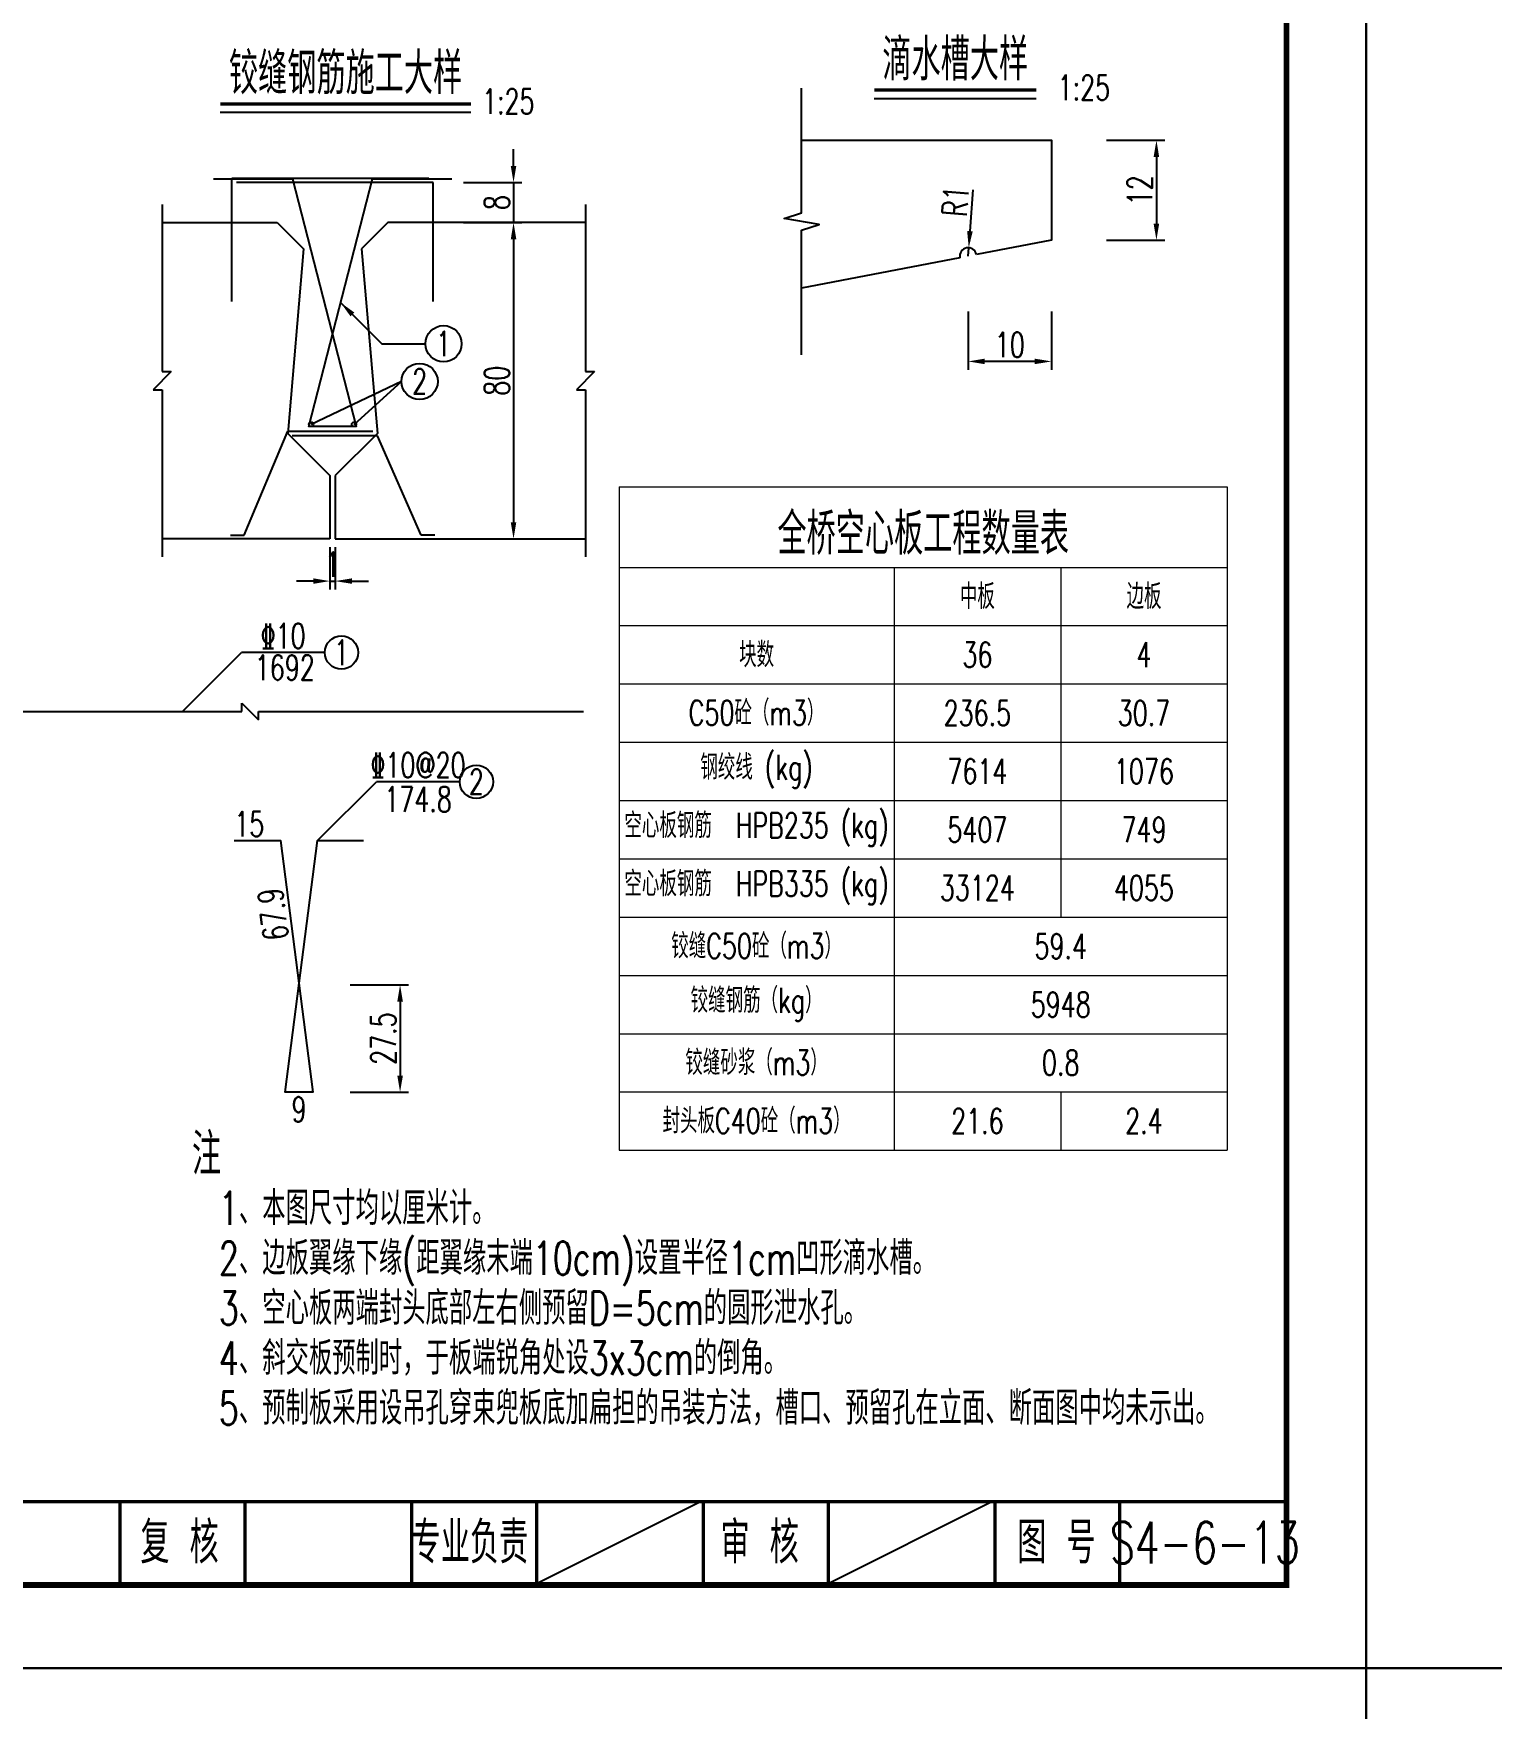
# Model space of a CAD drawing. Header units: millimetres. Extents: x -51 to 12129, y -1309 to -715.
# Drawn here: x 5249.4 to 5424.4, y -1016.5 to -815.3 of the extents above; entities that cross this region are included whole.
import ezdxf
from ezdxf.enums import TextEntityAlignment as Align

# ---------------------------------------------------------------- set-up
doc = ezdxf.new("R2010")
doc.units = ezdxf.units.MM
doc.header["$LTSCALE"] = 0.25
for name, color, linetype in [('5', 5, 'Continuous'), ('图框', 7, 'Continuous'), ('文字', 7, 'Continuous'), ('标注', 4, 'Continuous'), ('次轮廓线', 7, 'Continuous'), ('表格', 7, 'Continuous'), ('轮廓线', 1, 'Continuous'), ('钢筋', 6, 'Continuous')]:
    doc.layers.add(name, color=color, linetype=linetype)
doc.styles.get("Standard").update_dxf_attribs({"font": 'simplex1.shx', "width": 0.7, "bigfont": 'hztxt.shx'})
doc.dimstyles.get("Standard").update_dxf_attribs({"dimscale": 0, "dimtxt": 3, "dimasz": 2, "dimexe": 1, "dimexo": 1, "dimgap": 0.5, "dimtad": 1, "dimdec": 1, "dimzin": 9, "dimdsep": 46, "dimtxsty": 'Standard', "dimcen": 0.5, "dimclrd": 256, "dimclre": 256, "dimclrt": 256, "dimadec": 1, "dimazin": 2, "dimtfac": 1, "dimtdec": 1, "dimtix": 1, "dimtmove": 2, "dimatfit": 3, "dimfxl": 0, "dimtolj": 1, "dimtzin": 0, "dimlwd": -1, "dimlwe": -1, "dimarcsym": 0})
doc.dimstyles.new('比例：1：10', dxfattribs={"dimscale": 0, "dimtxt": 3, "dimasz": 2, "dimexe": 1, "dimexo": 1, "dimgap": 0.5, "dimtad": 1, "dimdec": 1, "dimzin": 9, "dimdsep": 46, "dimtxsty": 'Standard', "dimcen": 0.5, "dimclrd": 256, "dimclre": 256, "dimclrt": 256, "dimadec": 1, "dimazin": 2, "dimtfac": 1, "dimtdec": 1, "dimtix": 1, "dimtmove": 2, "dimatfit": 3, "dimfxl": 0, "dimtolj": 1, "dimtzin": 0, "dimlwd": -1, "dimlwe": -1, "dimarcsym": 0})
doc.dimstyles.new('比例：1：25', dxfattribs={"dimscale": 0, "dimtxt": 3, "dimasz": 2, "dimexe": 1, "dimexo": 1, "dimgap": 0.5, "dimtad": 1, "dimdec": 1, "dimlfac": 2.5, "dimzin": 9, "dimdsep": 46, "dimtxsty": 'Standard', "dimcen": 0.5, "dimclrd": 256, "dimclre": 256, "dimclrt": 256, "dimadec": 1, "dimazin": 2, "dimtfac": 1, "dimtdec": 1, "dimtix": 1, "dimtmove": 2, "dimatfit": 3, "dimfxl": 0, "dimtolj": 1, "dimtzin": 0, "dimlwd": -1, "dimlwe": -1, "dimarcsym": 0})

# ---------------------------------------------------------------- blocks, each defined once
blk = doc.blocks.new('*D82')
at = {"layer": 'Defpoints', "color": 0}
for p in [(5371.55, -828.16), (5371.55, -840.16), (5384.15, -840.16)]:
    blk.add_point(p, dxfattribs=at)
at = {"layer": '标注'}
for p, q in [((5378.15, -828.16), (5385.15, -828.16)), ((5384.15, -830.16), (5384.15, -838.16)), ((5378.15, -840.16), (5385.15, -840.16))]:
    blk.add_line(p, q, dxfattribs=at)
for points in [[(5383.81, -830.16), (5384.48, -830.16), (5384.15, -828.16)], [(5383.81, -838.16), (5384.48, -838.16), (5384.15, -840.16)]]:
    blk.add_solid(points, dxfattribs=at)
at = {"layer": '标注', "insert": (5382.15, -834.16), "char_height": 3, "attachment_point": 5, "rotation": 90}
blk.add_mtext('\\A1;12', dxfattribs=at)
blk = doc.blocks.new('*D83')
at = {"layer": 'Defpoints', "color": 0}
for p in [(5371.55, -840.16), (5361.55, -842.08), (5361.55, -854.71)]:
    blk.add_point(p, dxfattribs=at)
at = {"layer": '标注'}
for p, q in [((5361.55, -848.71), (5361.55, -855.71)), ((5371.55, -848.71), (5371.55, -855.71)), ((5369.55, -854.71), (5363.55, -854.71))]:
    blk.add_line(p, q, dxfattribs=at)
for points in [[(5363.55, -854.38), (5363.55, -855.04), (5361.55, -854.71)], [(5369.55, -854.38), (5369.55, -855.04), (5371.55, -854.71)]]:
    blk.add_solid(points, dxfattribs=at)
at = {"layer": '标注', "insert": (5366.55, -852.71), "char_height": 3, "attachment_point": 5}
blk.add_mtext('\\A1;10', dxfattribs=at)
blk = doc.blocks.new('*D84')
at = {"layer": 'Defpoints', "color": 0}
for p in [(5361.55, -842.08), (5361.62, -841.06)]:
    blk.add_point(p, dxfattribs=at)
at = {"layer": '标注'}
for p, q in [((5362.12, -834.12), (5361.77, -839.07)), ((5361.55, -842.08), (5361.62, -841.06))]:
    blk.add_line(p, q, dxfattribs=at)
blk.add_solid([(5361.43, -839.05), (5362.1, -839.09), (5361.62, -841.06)], dxfattribs=at)
at = {"layer": '标注', "insert": (5360.02, -835.46), "char_height": 3, "attachment_point": 5, "rotation": 85.9084}
blk.add_mtext('\\A1;R1', dxfattribs=at)
blk = doc.blocks.new('*D2221')
at = {"layer": 'Defpoints', "color": 0}
for p in [(5303.33, -838.03), (5303.33, -876.03), (5306.98, -876.03)]:
    blk.add_point(p, dxfattribs=at)
at = {"layer": '标注'}
for p, q in [((5304.33, -838.03), (5307.98, -838.03)), ((5306.98, -840.03), (5306.98, -874.03)), ((5304.33, -876.03), (5307.98, -876.03))]:
    blk.add_line(p, q, dxfattribs=at)
for points in [[(5306.65, -840.03), (5307.31, -840.03), (5306.98, -838.03)], [(5306.65, -874.03), (5307.31, -874.03), (5306.98, -876.03)]]:
    blk.add_solid(points, dxfattribs=at)
at = {"layer": '标注', "insert": (5304.98, -857.03), "char_height": 3, "attachment_point": 5, "rotation": 90}
blk.add_mtext('\\A1;80', dxfattribs=at)
blk = doc.blocks.new('*D2222')
at = {"layer": 'Defpoints', "color": 0}
for p in [(5289.68, -833.23), (5289.68, -838.03), (5306.98, -838.03)]:
    blk.add_point(p, dxfattribs=at)
at = {"layer": '标注'}
for p, q in [((5306.98, -831.23), (5306.98, -829.23)), ((5300.98, -833.23), (5307.98, -833.23)), ((5306.98, -833.23), (5306.98, -838.03)), ((5300.98, -838.03), (5307.98, -838.03)), ((5306.98, -840.03), (5306.98, -842.03))]:
    blk.add_line(p, q, dxfattribs=at)
for points in [[(5306.65, -831.23), (5307.31, -831.23), (5306.98, -833.23)], [(5306.65, -840.03), (5307.31, -840.03), (5306.98, -838.03)]]:
    blk.add_solid(points, dxfattribs=at)
at = {"layer": '标注', "insert": (5304.98, -835.63), "char_height": 3, "attachment_point": 5, "rotation": 90}
blk.add_mtext('\\A1;8', dxfattribs=at)
blk = doc.blocks.new('*D2223')
at = {"layer": 'Defpoints', "color": 0}
for p in [(5281.22, -929.58), (5281.22, -942.47), (5293.36, -942.47)]:
    blk.add_point(p, dxfattribs=at)
at = {"layer": '标注'}
for p, q in [((5287.36, -929.58), (5294.36, -929.58)), ((5293.36, -931.58), (5293.36, -940.47)), ((5287.36, -942.47), (5294.36, -942.47))]:
    blk.add_line(p, q, dxfattribs=at)
for points in [[(5293.03, -931.58), (5293.7, -931.58), (5293.36, -929.58)], [(5293.03, -940.47), (5293.7, -940.47), (5293.36, -942.47)]]:
    blk.add_solid(points, dxfattribs=at)
at = {"layer": '标注', "insert": (5291.36, -936.03), "char_height": 3, "attachment_point": 5, "rotation": 90}
blk.add_mtext('\\A1;27.5', dxfattribs=at)
blk = doc.blocks.new('*D2224')
at = {"layer": 'Defpoints', "color": 0}
for p in [(5284.94, -876.03), (5285.58, -876.03), (5285.58, -881.09)]:
    blk.add_point(p, dxfattribs=at)
at = {"layer": '标注'}
for p, q in [((5284.94, -877.03), (5284.94, -882.09)), ((5285.58, -877.03), (5285.58, -882.09)), ((5282.94, -881.09), (5280.94, -881.09)), ((5284.94, -881.09), (5285.58, -881.09)), ((5287.58, -881.09), (5289.58, -881.09))]:
    blk.add_line(p, q, dxfattribs=at)
for points in [[(5282.94, -880.76), (5282.94, -881.42), (5284.94, -881.09)], [(5287.58, -880.76), (5287.58, -881.42), (5285.58, -881.09)]]:
    blk.add_solid(points, dxfattribs=at)
at = {"layer": '标注', "insert": (5285.26, -879.09), "char_height": 3, "attachment_point": 5}
blk.add_mtext('\\A1;1', dxfattribs=at)
blk = doc.blocks.new('*T2225')
at = {"layer": 'Defpoints', "color": 8, "lineweight": 0}
for p, q in [((0, 0), (33, 0)), ((0, 0), (0, -9.67)), ((33, 0), (53, 0)), ((53, 0), (73, 0)), ((73, 0), (73, -9.67))]:
    blk.add_line(p, q, dxfattribs=at)
at = {"layer": '表格', "color": 1, "lineweight": 0}
for p, q in [((0, -9.67), (33, -9.67)), ((0, -9.67), (0, -16.67)), ((33, -9.67), (53, -9.67)), ((53, -9.67), (73, -9.67)), ((73, -9.67), (73, -16.67)), ((0, -16.67), (0, -23.67)), ((73, -16.67), (73, -23.67)), ((0, -23.67), (0, -30.67)), ((73, -23.67), (73, -30.67)), ((0, -30.67), (0, -37.67)), ((73, -30.67), (73, -37.67)), ((0, -37.67), (0, -44.67)), ((73, -37.67), (73, -44.67)), ((0, -44.67), (0, -51.67)), ((73, -44.67), (73, -51.67)), ((0, -51.67), (0, -58.67)), ((73, -51.67), (73, -58.67)), ((0, -58.67), (0, -65.67)), ((73, -58.67), (73, -65.67)), ((0, -65.67), (0, -72.67)), ((73, -65.67), (73, -72.67)), ((0, -72.67), (0, -79.67)), ((73, -72.67), (73, -79.67)), ((0, -79.67), (33, -79.67)), ((33, -79.67), (53, -79.67)), ((53, -79.67), (73, -79.67))]:
    blk.add_line(p, q, dxfattribs=at)
at = {"layer": '表格', "color": 2, "lineweight": 0}
for p, q in [((33, -9.67), (33, -16.67)), ((53, -9.67), (53, -16.67)), ((33, -16.67), (33, -23.67)), ((53, -16.67), (53, -23.67)), ((0, -23.67), (33, -23.67)), ((33, -23.67), (53, -23.67)), ((33, -23.67), (33, -30.67)), ((53, -23.67), (73, -23.67)), ((53, -23.67), (53, -30.67)), ((0, -30.67), (33, -30.67)), ((33, -30.67), (53, -30.67)), ((33, -30.67), (33, -37.67)), ((53, -30.67), (73, -30.67)), ((53, -30.67), (53, -37.67)), ((0, -37.67), (33, -37.67)), ((33, -37.67), (53, -37.67)), ((33, -37.67), (33, -44.67)), ((53, -37.67), (73, -37.67)), ((53, -37.67), (53, -44.67)), ((0, -44.67), (33, -44.67)), ((33, -44.67), (53, -44.67)), ((33, -44.67), (33, -51.67)), ((53, -44.67), (73, -44.67)), ((53, -44.67), (53, -51.67)), ((0, -51.67), (33, -51.67)), ((33, -51.67), (53, -51.67)), ((33, -51.67), (33, -58.67)), ((53, -51.67), (73, -51.67)), ((0, -58.67), (33, -58.67)), ((33, -58.67), (53, -58.67)), ((33, -58.67), (33, -65.67)), ((53, -58.67), (73, -58.67)), ((0, -65.67), (33, -65.67)), ((33, -65.67), (53, -65.67)), ((33, -65.67), (33, -72.67)), ((53, -65.67), (73, -65.67)), ((0, -72.67), (33, -72.67)), ((33, -72.67), (53, -72.67)), ((33, -72.67), (33, -79.67)), ((53, -72.67), (73, -72.67)), ((53, -72.67), (53, -79.67))]:
    blk.add_line(p, q, dxfattribs=at)
at = {"layer": '表格', "lineweight": 0}
for p, q in [((0, -16.67), (33, -16.67)), ((33, -16.67), (53, -16.67)), ((53, -16.67), (73, -16.67))]:
    blk.add_line(p, q, dxfattribs=at)
at = {"layer": '表格', "color": 1, "insert": (36.5, -8.17), "char_height": 5, "width": 70, "attachment_point": 8}
blk.add_mtext('全桥空心板工程数量表', dxfattribs=at)
at = {"layer": '表格', "char_height": 3, "attachment_point": 5}
for s, insert, width in [('中板', (43, -13.17), 17), ('边板', (63, -13.17), 17), ('块数', (16.5, -20.17), 30)]:
    blk.add_mtext(s, dxfattribs=dict(at, insert=insert, width=width))
at = {"layer": '表格', "color": 0, "char_height": 3, "attachment_point": 5}
for s, insert, width in [('36', (43, -20.17), 17), ('4', (63, -20.17), 17), ('C50砼（m3）', (16.5, -27.17), 30), ('236.5', (43, -27.17), 17), ('30.7', (63, -27.17), 17), ('钢绞线 (kg)', (16.5, -34.17), 30), ('7614', (43, -34.17), 17), ('1076', (63, -34.17), 17), ('空心板钢筋  HPB235 (kg)', (16.5, -41.17), 30), ('5407', (43, -41.17), 17), ('749', (63, -41.17), 17), ('空心板钢筋  HPB335 (kg)', (16.5, -48.17), 30), ('33124', (43, -48.17), 17), ('4055', (63, -48.17), 17), ('铰缝C50砼（m3）', (16.5, -55.17), 30), ('59.4', (53, -55.17), 37), ('铰缝钢筋（kg）', (16.5, -62.17), 30), ('5948', (53, -62.17), 37), ('铰缝砂浆（m3）', (16.5, -69.17), 30), ('0.8', (53, -69.17), 37), ('封头板C40砼（m3）', (16.5, -76.17), 30), ('21.6', (43, -76.17), 17), ('2.4', (63, -76.17), 17)]:
    blk.add_mtext(s, dxfattribs=dict(at, insert=insert, width=width))
blk = doc.blocks.new('123')
at = {"layer": '图框', "color": 2}
blk.add_lwpolyline([(369.33, -1011.65), (369.33, -714.65), (-50.67, -714.65), (-50.67, -1011.65)], close=True, dxfattribs=at)

msp = doc.modelspace()

# ---------------------------------------------------------------- linework, layer by layer
for p, q in [((5309.33091, -1001.65472), (5329.33091, -991.65472)), ((5344.33091, -1001.65472), (5364.33091, -991.65472))]:
    msp.add_line(p, q)
for points, const_width in [([(5399.75412, -724.65472), (5019.75412, -724.65472), (5019.75412, -1001.65472), (5399.75412, -1001.65472), (5399.75412, -724.65472)], 0.7), ([(5019.75412, -991.65472), (5399.75412, -991.65472)], 0.4), ([(5294.75412, -1001.65472), (5294.75412, -991.65472)], 0.4), ([(5309.75412, -1001.65472), (5309.75412, -991.65472)], 0.4), ([(5329.75412, -1001.65472), (5329.75412, -991.65472)], 0.4), ([(5344.75412, -1001.65472), (5344.75412, -991.65472)], 0.4), ([(5364.75412, -1001.65472), (5364.75412, -991.65472)], 0.4), ([(5379.75412, -1001.65472), (5379.75412, -991.65472)], 0.4)]:
    msp.add_lwpolyline(points, dxfattribs=dict(const_width=const_width))
at = {"ltscale": 2}
msp.add_lwpolyline([(5341.55019, -853.90216), (5341.55019, -838.95217), (5343.65019, -838.25217), (5339.45019, -837.55217), (5341.55019, -836.85217), (5341.55019, -821.90216)], dxfattribs=at)
at = {"layer": '5'}
msp.add_line((5293.53719, -857.11619), (5293.53719, -857.11619), dxfattribs=at)
at = {"layer": '图框', "const_width": 0.4}
for points in [[(5259.75412, -1001.65472), (5259.75412, -991.65472)], [(5274.75412, -1001.65472), (5274.75412, -991.65472)], [(5294.75412, -1001.65472), (5294.75412, -991.65472)]]:
    msp.add_lwpolyline(points, dxfattribs=at)
at = {"layer": '文字'}
for p, q in [((5350.27387, -823.13111), (5369.72269, -823.13111)), ((5271.77823, -824.78428), (5301.86484, -824.78428))]:
    msp.add_line(p, q, dxfattribs=at)
at = {"layer": '文字', "const_width": 0.4}
for points in [[(5350.27387, -822.13111), (5369.72269, -822.13111)], [(5271.77823, -823.78428), (5301.86484, -823.78428)]]:
    msp.add_lwpolyline(points, dxfattribs=at)
at = {"layer": '标注'}
for p, q in [((5267.25683, -896.74206), (5274.3279, -889.67099)), ((5284.3279, -889.67099), (5274.3279, -889.67099)), ((5274.38352, -896.74206), (5274.38352, -895.74206)), ((5274.38352, -895.74206), (5276.38352, -897.74206)), ((5274.38352, -896.74206), (5274.38352, -896.74206)), ((5276.38352, -897.74206), (5276.38352, -896.74206)), ((5276.38352, -896.74206), (5276.38352, -896.74206)), ((5283.44545, -912.26234), (5290.51653, -905.19126)), ((5300.51653, -905.19128), (5290.51653, -905.19126))]:
    msp.add_line(p, q, dxfattribs=at)
msp.add_lwpolyline([(5287.83719, -862.27334), (5293.53719, -857.11619), (5282.68004, -862.27332)], dxfattribs=at)
for centre, radius in [((5298.58028, -852.58426), 2.17143), ((5295.70862, -857.11619), 2.17143), ((5286.3279, -889.67099), 2), ((5302.51653, -905.19128), 2)]:
    msp.add_circle(centre, radius, dxfattribs=at)
at = {"layer": '次轮廓线'}
for p, q in [((5264.79742, -835.85428), (5264.79735, -855.93999)), ((5315.60527, -835.85428), (5315.6052, -855.93999)), ((5265.88306, -855.93999), (5263.7116, -858.11142)), ((5264.79735, -855.93999), (5265.88306, -855.93999)), ((5316.69091, -855.93999), (5314.51945, -858.11142)), ((5315.6052, -855.93999), (5316.69091, -855.93999)), ((5263.7116, -858.11142), (5264.79732, -858.11142)), ((5264.79732, -858.11142), (5264.79742, -878.19713)), ((5314.51945, -858.11142), (5315.60517, -858.11142)), ((5315.60517, -858.11142), (5315.60527, -878.19714))]:
    msp.add_line(p, q, dxfattribs=at)
at = {"layer": '轮廓线'}
for p, q in [((5264.79741, -838.02571), (5278.60862, -838.02571)), ((5278.60862, -838.02571), (5281.77527, -841.19238)), ((5291.90862, -838.02571), (5288.74196, -841.19238)), ((5315.60526, -838.02571), (5291.90862, -838.02571)), ((5281.77527, -841.19238), (5279.87527, -863.35904)), ((5288.74196, -841.19238), (5290.64196, -863.35904)), ((5279.87527, -863.35904), (5284.94193, -868.4257)), ((5290.64196, -863.35904), (5285.5753, -868.4257)), ((5284.94193, -868.4257), (5284.94193, -876.0257)), ((5285.5753, -868.4257), (5285.5753, -876.02571)), ((5284.94193, -876.0257), (5264.79728, -876.0257)), ((5285.5753, -876.02571), (5315.60513, -876.02571))]:
    msp.add_line(p, q, dxfattribs=at)
for points in [[(5341.55019, -828.15965), (5371.55019, -828.15964), (5371.55019, -840.15963), (5362.55019, -841.88764)], [(5360.55016, -842.27164), (5341.55019, -845.91964)]]:
    msp.add_lwpolyline(points, dxfattribs=at)
msp.add_arc((5361.55019, -842.07964), 1.01827, 10.8685988, 190.8684525, dxfattribs=at)
at = {"layer": '钢筋'}
for p, q in [((5273.18004, -838.02571), (5273.18004, -832.68759)), ((5273.18004, -832.68759), (5296.79433, -832.68761)), ((5297.33719, -833.23046), (5273.7229, -833.23046)), ((5297.33719, -838.02571), (5297.33719, -833.23046)), ((5273.18004, -847.52571), (5273.18004, -838.02571)), ((5297.33719, -847.52571), (5297.33719, -838.02571)), ((5274.62764, -875.59143), (5279.87527, -863.08761)), ((5279.87527, -863.08761), (5290.0991, -863.08761)), ((5290.64196, -863.63047), (5280.41813, -863.63047)), ((5295.88959, -875.59142), (5290.64196, -863.63047)), ((5272.99907, -875.59141), (5274.62764, -875.59143)), ((5297.51816, -875.59142), (5295.88959, -875.59142))]:
    msp.add_line(p, q, dxfattribs=at)
for points in [[(5270.95434, -832.77809), (5280.45434, -832.77809), (5288.10862, -862.54476), (5282.40862, -862.54474), (5290.06289, -832.77809), (5299.56289, -832.77809)], [(5241.88352, -896.74206), (5274.38352, -896.74206)], [(5276.38352, -896.74206), (5315.38352, -896.74206)], [(5273.46651, -912.26233), (5278.99282, -912.26234), (5282.87703, -942.47286), (5279.56124, -942.47286), (5283.44545, -912.26234), (5288.97176, -912.26233)]]:
    msp.add_lwpolyline(points, dxfattribs=at)
for centre in [(5282.68004, -862.27332), (5287.83719, -862.27334)]:
    msp.add_circle(centre, 0.27143, dxfattribs=at)

# ---------------------------------------------------------------- block references
msp.add_blockref('*T2225', (5319.65626, -869.77))
at = {"layer": '标注'}
for p in [(5040, 0), (5460, 0), (5040, -297), (5460, -297)]:
    msp.add_blockref('123', p, dxfattribs=at)

# ---------------------------------------------------------------- texts
at = {"width": 0.7}
for s, height, p in [('注', 5, (5268.38377, -952.39834)), ('1、本图尺寸均以厘米计。', 4, (5271.61901, -958.39834)), ('2、边板翼缘下缘(距翼缘末端10cm)设置半径1cm凹形滴水槽。', 4, (5271.61901, -964.39834)), ('3、空心板两端封头底部左右侧预留D=5cm的圆形泄水孔。', 4, (5271.61901, -970.39834)), ('4、斜交板预制时，于板端锐角处设3x3cm的倒角。', 4, (5271.61901, -976.39834)), ('5、预制板采用设吊孔穿束兜板底加扁担的吊装方法，槽口、预留孔在立面、断面图中均未示出。', 4, (5271.61901, -982.39834))]:
    msp.add_text(s, height=height, dxfattribs=at).set_placement(p)
for s, p in [('专业负责', (5301.74435, -996.56013)), ('审 核', (5336.51815, -996.56013)), ('图 号', (5372.13732, -996.56013)), ('S4-6-13', (5389.95697, -996.56014))]:
    msp.add_text(s, height=5, dxfattribs=at).set_placement(p, align=Align.MIDDLE_CENTER)
at = {"layer": '5', "color": 0, "width": 0.7}
for s, p in [('1', (5298.58028, -852.58426)), ('2', (5295.70862, -857.11619)), ('1', (5286.3279, -889.67099)), ('2', (5302.51653, -905.19128))]:
    msp.add_text(s, height=3, dxfattribs=at).set_placement(p, align=Align.MIDDLE)
for s, p in [('%%13210', (5279.3279, -889.17099)), ('1692', (5279.52424, -892.9807)), ('%%13210@20', (5295.51653, -904.69127)), ('174.8', (5295.51653, -908.79138)), ('9', (5281.21913, -946.0448))]:
    msp.add_text(s, height=3, dxfattribs=at).set_placement(p, align=Align.CENTER)
msp.add_text('15', height=3, dxfattribs=at).set_placement((5273.46651, -911.76234))
msp.add_text('67.9', height=3, rotation=97.3259859, dxfattribs=at).set_placement((5279.60598, -920.92024), align=Align.CENTER)
at = {"layer": '图框', "width": 0.7}
msp.add_text('复 核', height=5, dxfattribs=at).set_placement((5266.8936, -996.56013), align=Align.MIDDLE_CENTER)
at = {"layer": '文字', "width": 0.7}
for s, height, p in [('滴水槽大样', 5, (5359.99845, -818.46097)), ('铰缝钢筋施工大样', 5, (5286.8217, -820.11414)), ('1:25', 3, (5375.43697, -821.83202)), ('1:25', 3, (5306.35581, -823.48519))]:
    msp.add_text(s, height=height, dxfattribs=at).set_placement(p, align=Align.MIDDLE_CENTER)

# ---------------------------------------------------------------- dimensions: what is measured, and where the dimension line sits
at = {"layer": '标注'}
dim = msp.add_linear_dim(base=(5384.14641, -840.15963), p1=(5371.55019, -828.15964), p2=(5371.55019, -840.15963), angle=90, dimstyle='比例：1：10', override={"dimscale": 1}, dxfattribs=at)
dim.commit()
dim.dimension.update_dxf_attribs({"geometry": '*D82', "text_midpoint": (5382.14641, -834.15964)})
for base, p1, p2, text, picture, middle in [((5306.98108, -838.02571), (5289.68384, -833.23046), (5289.68384, -838.02571), '8', '*D2222', (5304.98108, -835.62808)), ((5306.98108, -876.02571), (5303.3289, -838.02571), (5303.3289, -876.02571), '80', '*D2221', (5304.98108, -857.02571)), ((5293.36441, -942.47286), (5281.21913, -929.57812), (5281.21913, -942.47286), '27.5', '*D2223', (5291.36441, -936.02549))]:
    dim = msp.add_linear_dim(base=base, p1=p1, p2=p2, angle=90, text=text, dimstyle='比例：1：25', override={"dimscale": 1}, dxfattribs=at)
    dim.commit()
    dim.dimension.update_dxf_attribs({"geometry": picture, "text_midpoint": middle})
dim = msp.add_radius_dim(center=(5361.55019, -842.07964), mpoint=(5361.62285, -841.06397), dimstyle='比例：1：10', override={"dimscale": 1}, dxfattribs=at)
dim.commit()
dim.dimension.update_dxf_attribs({"geometry": '*D84', "text_midpoint": (5360.01895, -835.45523)})
dim = msp.add_linear_dim(base=(5361.55019, -854.7115), p1=(5371.55019, -840.15963), p2=(5361.55019, -842.07964), dimstyle='比例：1：10', override={"dimscale": 1}, dxfattribs=at)
dim.commit()
dim.dimension.update_dxf_attribs({"geometry": '*D83', "text_midpoint": (5366.55019, -852.7115)})
dim = msp.add_linear_dim(base=(5285.5753, -881.08884), p1=(5284.94193, -876.0257), p2=(5285.5753, -876.02571), text='1', dimstyle='比例：1：25', override={"dimscale": 1}, dxfattribs=at)
dim.commit()
dim.dimension.update_dxf_attribs({"geometry": '*D2224', "text_midpoint": (5285.25862, -879.08884)})

# ---------------------------------------------------------------- leaders
msp.add_leader([(5286.23577, -847.66143), (5291.15859, -852.58426), (5296.40886, -852.58426)], dimstyle='Standard', override={"dimscale": 1, "dimtad": 0}, dxfattribs=at)

doc.saveas('drawing.dxf')
